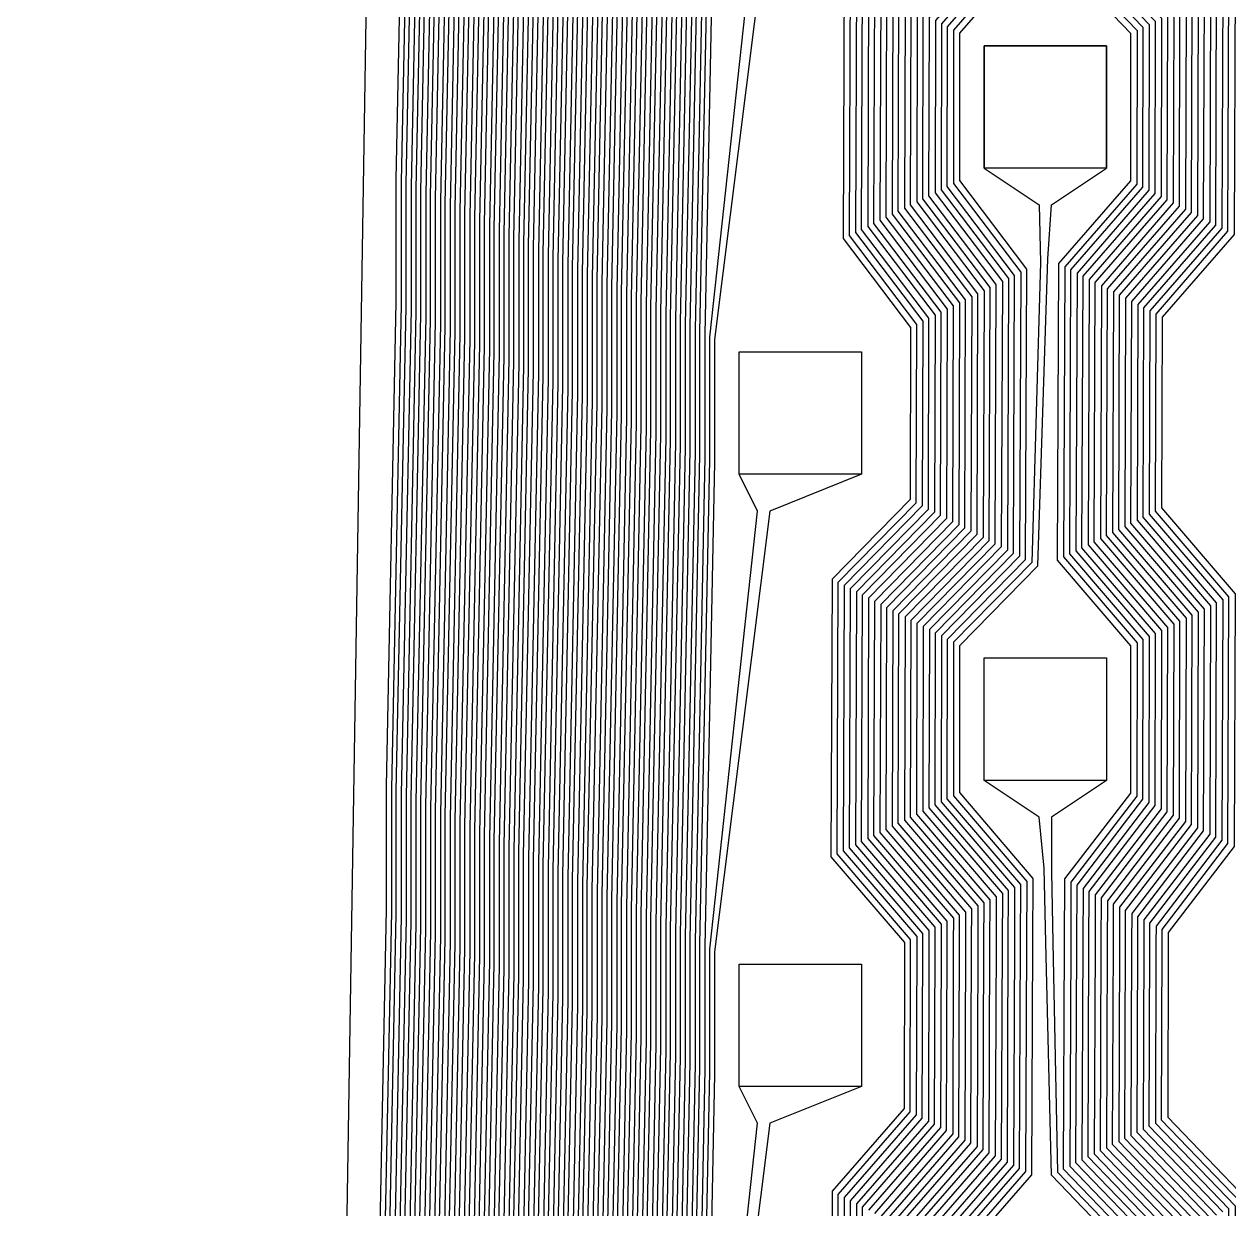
# Model space of a CAD drawing. Header units: inches. Extents: x 106592 to 209533, y 57057 to 74911.
# Drawn here: x 199059.2 to 199157.6, y 73308.8 to 73405.6 of the extents above; entities that cross this region are included whole.
import ezdxf

# ---------------------------------------------------------------- set-up
doc = ezdxf.new("R2010")
doc.units = ezdxf.units.IN
doc.header["$MEASUREMENT"] = 0
for name, color, linetype in [('metal', 221, 'Continuous'), ('nitride window', 40, 'Continuous'), ('profile', 140, 'Continuous')]:
    doc.layers.add(name, color=color, linetype=linetype)

msp = doc.modelspace()

# ---------------------------------------------------------------- linework, layer by layer
at = {"layer": 'metal'}
for points in [[(199103.561, 73525.832), (199102.761, 73486.234), (199102.761, 73476.234), (199101.961, 73436.637), (199101.961, 73426.637), (199101.161, 73387.039), (199101.161, 73377.039), (199100.361, 73337.442), (199100.361, 73327.442), (199099.561, 73287.845), (199099.561, 73277.845), (199098.761, 73238.247), (199098.761, 73228.247), (199097.961, 73188.65), (199097.961, 73178.65), (199097.161, 73139.052), (199097.161, 73129.052), (199096.361, 73089.455), (199096.361, 73079.455), (199095.561, 73039.857), (199095.561, 73029.857), (199094.761, 72990.26), (199094.761, 72980.26)], [(199095.161, 72980.059), (199095.161, 72990.059), (199095.961, 73029.656), (199095.961, 73039.656), (199096.761, 73079.253), (199096.761, 73089.253), (199097.561, 73128.851), (199097.561, 73138.851), (199098.361, 73178.448), (199098.361, 73188.448), (199099.161, 73228.046), (199099.161, 73238.046), (199099.961, 73277.643), (199099.961, 73287.643), (199100.761, 73327.241), (199100.761, 73337.241), (199101.561, 73376.838), (199101.561, 73386.838), (199102.361, 73426.436), (199102.361, 73436.436), (199103.161, 73476.033), (199103.161, 73486.033), (199103.961, 73525.63)], [(199104.361, 73525.429), (199103.561, 73485.832), (199103.561, 73475.832), (199102.761, 73436.234), (199102.761, 73426.234), (199101.961, 73386.637), (199101.961, 73376.637), (199101.161, 73337.039), (199101.161, 73327.039), (199100.361, 73287.442), (199100.361, 73277.442), (199099.561, 73237.845), (199099.561, 73227.845), (199098.761, 73188.247), (199098.761, 73178.247), (199097.961, 73138.65), (199097.961, 73128.65), (199097.161, 73089.052), (199097.161, 73079.052), (199096.361, 73039.455), (199096.361, 73029.455), (199095.561, 72989.857), (199095.561, 72979.857)], [(199095.961, 72979.656), (199095.961, 72989.656), (199096.761, 73029.253), (199096.761, 73039.253), (199097.561, 73078.851), (199097.561, 73088.851), (199098.361, 73128.448), (199098.361, 73138.448), (199099.161, 73178.046), (199099.161, 73188.046), (199099.961, 73227.643), (199099.961, 73237.643), (199100.761, 73277.241), (199100.761, 73287.241), (199101.561, 73326.838), (199101.561, 73336.838), (199102.361, 73376.436), (199102.361, 73386.436), (199103.161, 73426.033), (199103.161, 73436.033), (199103.961, 73475.63), (199103.961, 73485.63), (199104.761, 73525.228)], [(199105.161, 73525.027), (199104.361, 73485.429), (199104.361, 73475.429), (199103.561, 73435.832), (199103.561, 73425.832), (199102.761, 73386.234), (199102.761, 73376.234), (199101.961, 73336.637), (199101.961, 73326.637), (199101.161, 73287.039), (199101.161, 73277.039), (199100.361, 73237.442), (199100.361, 73227.442), (199099.561, 73187.845), (199099.561, 73177.845), (199098.761, 73138.247), (199098.761, 73128.247), (199097.961, 73088.65), (199097.961, 73078.65), (199097.161, 73039.052), (199097.161, 73029.052), (199096.361, 72989.455), (199096.361, 72979.455)], [(199096.761, 72979.253), (199096.761, 72989.253), (199097.561, 73028.851), (199097.561, 73038.851), (199098.361, 73078.448), (199098.361, 73088.448), (199099.161, 73128.046), (199099.161, 73138.046), (199099.961, 73177.643), (199099.961, 73187.643), (199100.761, 73227.241), (199100.761, 73237.241), (199101.561, 73276.838), (199101.561, 73286.838), (199102.361, 73326.436), (199102.361, 73336.436), (199103.161, 73376.033), (199103.161, 73386.033), (199103.961, 73425.63), (199103.961, 73435.63), (199104.761, 73475.228), (199104.761, 73485.228), (199105.561, 73524.825)], [(199105.961, 73524.624), (199105.161, 73485.027), (199105.161, 73475.027), (199104.361, 73435.429), (199104.361, 73425.429), (199103.561, 73385.832), (199103.561, 73375.832), (199102.761, 73336.234), (199102.761, 73326.234), (199101.961, 73286.637), (199101.961, 73276.637), (199101.161, 73237.039), (199101.161, 73227.039), (199100.361, 73187.442), (199100.361, 73177.442), (199099.561, 73137.845), (199099.561, 73127.845), (199098.761, 73088.247), (199098.761, 73078.247), (199097.961, 73038.65), (199097.961, 73028.65), (199097.161, 72989.052), (199097.161, 72979.052)], [(199097.561, 72978.851), (199097.561, 72988.851), (199098.361, 73028.448), (199098.361, 73038.448), (199099.161, 73078.046), (199099.161, 73088.046), (199099.961, 73127.643), (199099.961, 73137.643), (199100.761, 73177.241), (199100.761, 73187.241), (199101.561, 73226.838), (199101.561, 73236.838), (199102.361, 73276.436), (199102.361, 73286.436), (199103.161, 73326.033), (199103.161, 73336.033), (199103.961, 73375.63), (199103.961, 73385.63), (199104.761, 73425.228), (199104.761, 73435.228), (199105.561, 73474.825), (199105.561, 73484.825), (199106.361, 73524.423)], [(199106.761, 73524.222), (199105.961, 73484.624), (199105.961, 73474.624), (199105.161, 73435.027), (199105.161, 73425.027), (199104.361, 73385.429), (199104.361, 73375.429), (199103.561, 73335.832), (199103.561, 73325.832), (199102.761, 73286.234), (199102.761, 73276.234), (199101.961, 73236.637), (199101.961, 73226.637), (199101.161, 73187.039), (199101.161, 73177.039), (199100.361, 73137.442), (199100.361, 73127.442), (199099.561, 73087.845), (199099.561, 73077.845), (199098.761, 73038.247), (199098.761, 73028.247), (199097.961, 72988.65), (199097.961, 72978.65)], [(199098.361, 72978.448), (199098.361, 72988.448), (199099.161, 73028.046), (199099.161, 73038.046), (199099.961, 73077.643), (199099.961, 73087.643), (199100.761, 73127.241), (199100.761, 73137.241), (199101.561, 73176.838), (199101.561, 73186.838), (199102.361, 73226.436), (199102.361, 73236.436), (199103.161, 73276.033), (199103.161, 73286.033), (199103.961, 73325.63), (199103.961, 73335.63), (199104.761, 73375.228), (199104.761, 73385.228), (199105.561, 73424.825), (199105.561, 73434.825), (199106.361, 73474.423), (199106.361, 73484.423), (199107.161, 73524.02)], [(199107.561, 73523.819), (199106.761, 73484.222), (199106.761, 73474.222), (199105.961, 73434.624), (199105.961, 73424.624), (199105.161, 73385.027), (199105.161, 73375.027), (199104.361, 73335.429), (199104.361, 73325.429), (199103.561, 73285.832), (199103.561, 73275.832), (199102.761, 73236.234), (199102.761, 73226.234), (199101.961, 73186.637), (199101.961, 73176.637), (199101.161, 73137.039), (199101.161, 73127.039), (199100.361, 73087.442), (199100.361, 73077.442), (199099.561, 73037.845), (199099.561, 73027.845), (199098.761, 72988.247), (199098.761, 72978.247)], [(199107.961, 73523.618), (199107.161, 73484.02), (199107.161, 73474.02), (199106.361, 73434.423), (199106.361, 73424.423), (199105.561, 73384.825), (199105.561, 73374.825), (199104.761, 73335.228), (199104.761, 73325.228), (199103.961, 73285.63), (199103.961, 73275.63), (199103.161, 73236.033), (199103.161, 73226.033), (199102.361, 73186.436), (199102.361, 73176.436), (199101.561, 73136.838), (199101.561, 73126.838), (199100.761, 73087.241), (199100.761, 73077.241), (199099.961, 73037.643), (199099.961, 73027.643), (199099.161, 72988.046), (199099.161, 72978.046)], [(199099.561, 72977.845), (199099.561, 72987.845), (199100.361, 73027.442), (199100.361, 73037.442), (199101.161, 73077.039), (199101.161, 73087.039), (199101.961, 73126.637), (199101.961, 73136.637), (199102.761, 73176.234), (199102.761, 73186.234), (199103.561, 73225.832), (199103.561, 73235.832), (199104.361, 73275.429), (199104.361, 73285.429), (199105.161, 73325.027), (199105.161, 73335.027), (199105.961, 73374.624), (199105.961, 73384.624), (199106.761, 73424.222), (199106.761, 73434.222), (199107.561, 73473.819), (199107.561, 73483.819), (199108.361, 73523.416)], [(199099.961, 72977.643), (199099.961, 72987.643), (199100.761, 73027.241), (199100.761, 73037.241), (199101.561, 73076.838), (199101.561, 73086.838), (199102.361, 73126.436), (199102.361, 73136.436), (199103.161, 73176.033), (199103.161, 73186.033), (199103.961, 73225.63), (199103.961, 73235.63), (199104.761, 73275.228), (199104.761, 73285.228), (199105.561, 73324.825), (199105.561, 73334.825), (199106.361, 73374.423), (199106.361, 73384.423), (199107.161, 73424.02), (199107.161, 73434.02), (199107.961, 73473.618), (199107.961, 73483.618), (199108.761, 73523.215)], [(199109.161, 73523.014), (199108.361, 73483.416), (199108.361, 73473.416), (199107.561, 73433.819), (199107.561, 73423.819), (199106.761, 73384.222), (199106.761, 73374.222), (199105.961, 73334.624), (199105.961, 73324.624), (199105.161, 73285.027), (199105.161, 73275.027), (199104.361, 73235.429), (199104.361, 73225.429), (199103.561, 73185.832), (199103.561, 73175.832), (199102.761, 73136.234), (199102.761, 73126.234), (199101.961, 73086.637), (199101.961, 73076.637), (199101.161, 73037.039), (199101.161, 73027.039), (199100.361, 72987.442), (199100.361, 72977.442)], [(199100.761, 72977.241), (199100.761, 72987.241), (199101.561, 73026.838), (199101.561, 73036.838), (199102.361, 73076.436), (199102.361, 73086.436), (199103.161, 73126.033), (199103.161, 73136.033), (199103.961, 73175.63), (199103.961, 73185.63), (199104.761, 73225.228), (199104.761, 73235.228), (199105.561, 73274.825), (199105.561, 73284.825), (199106.361, 73324.423), (199106.361, 73334.423), (199107.161, 73374.02), (199107.161, 73384.02), (199107.961, 73423.618), (199107.961, 73433.618), (199108.761, 73473.215), (199108.761, 73483.215), (199109.561, 73522.813)], [(199109.961, 73522.611), (199109.161, 73483.014), (199109.161, 73473.014), (199108.361, 73433.416), (199108.361, 73423.416), (199107.561, 73383.819), (199107.561, 73373.819), (199106.761, 73334.222), (199106.761, 73324.222), (199105.961, 73284.624), (199105.961, 73274.624), (199105.161, 73235.027), (199105.161, 73225.027), (199104.361, 73185.429), (199104.361, 73175.429), (199103.561, 73135.832), (199103.561, 73125.832), (199102.761, 73086.234), (199102.761, 73076.234), (199101.961, 73036.637), (199101.961, 73026.637), (199101.161, 72987.039), (199101.161, 72977.039)], [(199101.561, 72976.838), (199101.561, 72986.838), (199102.361, 73026.436), (199102.361, 73036.436), (199103.161, 73076.033), (199103.161, 73086.033), (199103.961, 73125.63), (199103.961, 73135.63), (199104.761, 73175.228), (199104.761, 73185.228), (199105.561, 73224.825), (199105.561, 73234.825), (199106.361, 73274.423), (199106.361, 73284.423), (199107.161, 73324.02), (199107.161, 73334.02), (199107.961, 73373.618), (199107.961, 73383.618), (199108.761, 73423.215), (199108.761, 73433.215), (199109.561, 73472.813), (199109.561, 73482.813), (199110.361, 73522.41)], [(199110.761, 73522.209), (199109.961, 73482.611), (199109.961, 73472.611), (199109.161, 73433.014), (199109.161, 73423.014), (199108.361, 73383.416), (199108.361, 73373.416), (199107.561, 73333.819), (199107.561, 73323.819), (199106.761, 73284.222), (199106.761, 73274.222), (199105.961, 73234.624), (199105.961, 73224.624), (199105.161, 73185.027), (199105.161, 73175.027), (199104.361, 73135.429), (199104.361, 73125.429), (199103.561, 73085.832), (199103.561, 73075.832), (199102.761, 73036.234), (199102.761, 73026.234), (199101.961, 72986.637), (199101.961, 72976.637)], [(199102.361, 72976.436), (199102.361, 72986.436), (199103.161, 73026.033), (199103.161, 73036.033), (199103.961, 73075.63), (199103.961, 73085.63), (199104.761, 73125.228), (199104.761, 73135.228), (199105.561, 73174.825), (199105.561, 73184.825), (199106.361, 73224.423), (199106.361, 73234.423), (199107.161, 73274.02), (199107.161, 73284.02), (199107.961, 73323.618), (199107.961, 73333.618), (199108.761, 73373.215), (199108.761, 73383.215), (199109.561, 73422.813), (199109.561, 73432.813), (199110.361, 73472.41), (199110.361, 73482.41), (199111.161, 73522.008)], [(199111.561, 73521.806), (199110.761, 73482.209), (199110.761, 73472.209), (199109.961, 73432.611), (199109.961, 73422.611), (199109.161, 73383.014), (199109.161, 73373.014), (199108.361, 73333.416), (199108.361, 73323.416), (199107.561, 73283.819), (199107.561, 73273.819), (199106.761, 73234.222), (199106.761, 73224.222), (199105.961, 73184.624), (199105.961, 73174.624), (199105.161, 73135.027), (199105.161, 73125.027), (199104.361, 73085.429), (199104.361, 73075.429), (199103.561, 73035.832), (199103.561, 73025.832), (199102.761, 72986.234)], [(199103.161, 72986.033), (199103.961, 73025.63), (199103.961, 73035.63), (199104.761, 73075.228), (199104.761, 73085.228), (199105.561, 73124.825), (199105.561, 73134.825), (199106.361, 73174.423), (199106.361, 73184.423), (199107.161, 73224.02), (199107.161, 73234.02), (199107.961, 73273.618), (199107.961, 73283.618), (199108.761, 73323.215), (199108.761, 73333.215), (199109.561, 73372.813), (199109.561, 73382.813), (199110.361, 73422.41), (199110.361, 73432.41), (199111.161, 73472.008), (199111.161, 73482.008), (199111.961, 73521.605)], [(199112.361, 73521.404), (199111.561, 73481.806), (199111.561, 73471.806), (199110.761, 73432.209), (199110.761, 73422.209), (199109.961, 73382.611), (199109.961, 73372.611), (199109.161, 73333.014), (199109.161, 73323.014), (199108.361, 73283.416), (199108.361, 73273.416), (199107.561, 73233.819), (199107.561, 73223.819), (199106.761, 73184.222), (199106.761, 73174.222), (199105.961, 73134.624), (199105.961, 73124.624), (199105.161, 73085.027), (199105.161, 73075.027), (199104.361, 73035.429), (199104.361, 73025.429), (199103.561, 72985.832)], [(199103.961, 72985.63), (199104.761, 73025.228), (199104.761, 73035.228), (199105.561, 73074.825), (199105.561, 73084.825), (199106.361, 73124.423), (199106.361, 73134.423), (199107.161, 73174.02), (199107.161, 73184.02), (199107.961, 73223.618), (199107.961, 73233.618), (199108.761, 73273.215), (199108.761, 73283.215), (199109.561, 73322.813), (199109.561, 73332.813), (199110.361, 73372.41), (199110.361, 73382.41), (199111.161, 73422.008), (199111.161, 73432.008), (199111.961, 73471.605), (199111.961, 73481.605), (199112.761, 73521.202)], [(199113.161, 73521.001), (199112.361, 73481.404), (199112.361, 73471.404), (199111.561, 73431.806), (199111.561, 73421.806), (199110.761, 73382.209), (199110.761, 73372.209), (199109.961, 73332.611), (199109.961, 73322.611), (199109.161, 73283.014), (199109.161, 73273.014), (199108.361, 73233.416), (199108.361, 73223.416), (199107.561, 73183.819), (199107.561, 73173.819), (199106.761, 73134.222), (199106.761, 73124.222), (199105.961, 73084.624), (199105.961, 73074.624), (199105.161, 73035.027), (199105.161, 73025.027), (199104.361, 72985.429)], [(199104.761, 72985.228), (199105.561, 73024.825), (199105.561, 73034.825), (199106.361, 73074.423), (199106.361, 73084.423), (199107.161, 73124.02), (199107.161, 73134.02), (199107.961, 73173.618), (199107.961, 73183.618), (199108.761, 73223.215), (199108.761, 73233.215), (199109.561, 73272.813), (199109.561, 73282.813), (199110.361, 73322.41), (199110.361, 73332.41), (199111.161, 73372.008), (199111.161, 73382.008), (199111.961, 73421.605), (199111.961, 73431.605), (199112.761, 73471.202), (199112.761, 73481.202), (199113.561, 73520.8)], [(199113.961, 73520.599), (199113.161, 73481.001), (199113.161, 73471.001), (199112.361, 73431.404), (199112.361, 73421.404), (199111.561, 73381.806), (199111.561, 73371.806), (199110.761, 73332.209), (199110.761, 73322.209), (199109.961, 73282.611), (199109.961, 73272.611), (199109.161, 73233.014), (199109.161, 73223.014), (199108.361, 73183.416), (199108.361, 73173.416), (199107.561, 73133.819), (199107.561, 73123.819), (199106.761, 73084.222), (199106.761, 73074.222), (199105.961, 73034.624), (199105.961, 73024.624), (199105.161, 72985.027)], [(199105.561, 72984.825), (199106.361, 73024.423), (199106.361, 73034.423), (199107.161, 73074.02), (199107.161, 73084.02), (199107.961, 73123.618), (199107.961, 73133.618), (199108.761, 73173.215), (199108.761, 73183.215), (199109.561, 73222.813), (199109.561, 73232.813), (199110.361, 73272.41), (199110.361, 73282.41), (199111.161, 73322.008), (199111.161, 73332.008), (199111.961, 73371.605), (199111.961, 73381.605), (199112.761, 73421.202), (199112.761, 73431.202), (199113.561, 73470.8), (199113.561, 73480.8), (199114.361, 73520.397)], [(199114.761, 73520.196), (199113.961, 73480.599), (199113.961, 73470.599), (199113.161, 73431.001), (199113.161, 73421.001), (199112.361, 73381.404), (199112.361, 73371.404), (199111.561, 73331.806), (199111.561, 73321.806), (199110.761, 73282.209), (199110.761, 73272.209), (199109.961, 73232.611), (199109.961, 73222.611), (199109.161, 73183.014), (199109.161, 73173.014), (199108.361, 73133.416), (199108.361, 73123.416), (199107.561, 73083.819), (199107.561, 73073.819), (199106.761, 73034.222), (199106.761, 73024.222), (199105.961, 72984.624)], [(199106.361, 72984.423), (199107.161, 73024.02), (199107.161, 73034.02), (199107.961, 73073.618), (199107.961, 73083.618), (199108.761, 73123.215), (199108.761, 73133.215), (199109.561, 73172.813), (199109.561, 73182.813), (199110.361, 73222.41), (199110.361, 73232.41), (199111.161, 73272.008), (199111.161, 73282.008), (199111.961, 73321.605), (199111.961, 73331.605), (199112.761, 73371.202), (199112.761, 73381.202), (199113.561, 73420.8), (199113.561, 73430.8), (199114.361, 73470.397), (199114.361, 73480.397), (199115.161, 73519.995)], [(199115.561, 73519.794), (199114.761, 73480.196), (199114.761, 73470.196), (199113.961, 73430.599), (199113.961, 73420.599), (199113.161, 73381.001), (199113.161, 73371.001), (199112.361, 73331.404), (199112.361, 73321.404), (199111.561, 73281.806), (199111.561, 73271.806), (199110.761, 73232.209), (199110.761, 73222.209), (199109.961, 73182.611), (199109.961, 73172.611), (199109.161, 73133.014), (199109.161, 73123.014), (199108.361, 73083.416), (199108.361, 73073.416), (199107.561, 73033.819), (199107.561, 73023.819), (199106.761, 72984.222)], [(199107.161, 72984.02), (199107.961, 73023.618), (199107.961, 73033.618), (199108.761, 73073.215), (199108.761, 73083.215), (199109.561, 73122.813), (199109.561, 73132.813), (199110.361, 73172.41), (199110.361, 73182.41), (199111.161, 73222.008), (199111.161, 73232.008), (199111.961, 73271.605), (199111.961, 73281.605), (199112.761, 73321.202), (199112.761, 73331.202), (199113.561, 73370.8), (199113.561, 73380.8), (199114.361, 73420.397), (199114.361, 73430.397), (199115.161, 73469.995), (199115.161, 73479.995), (199119.061, 73515.787)], [(199120.061, 73515.787), (199115.561, 73479.794), (199115.561, 73469.794), (199114.761, 73430.196), (199114.761, 73420.196), (199113.961, 73380.599), (199113.961, 73370.599), (199113.161, 73331.001), (199113.161, 73321.001), (199112.361, 73281.404), (199112.361, 73271.404), (199111.561, 73231.806), (199111.561, 73221.806), (199110.761, 73182.209), (199110.761, 73172.209), (199109.961, 73132.611), (199109.961, 73122.611), (199109.161, 73083.014), (199109.161, 73073.014), (199108.361, 73033.416), (199108.361, 73023.416), (199107.561, 72983.819)], [(199083.161, 72986.097), (199083.161, 72996.097), (199083.961, 73035.694), (199083.961, 73045.694), (199084.761, 73085.292), (199084.761, 73095.292), (199085.561, 73134.889), (199085.561, 73144.889), (199086.361, 73184.487), (199086.361, 73194.487), (199087.161, 73234.084), (199087.161, 73244.084), (199087.961, 73283.681), (199087.961, 73293.681), (199088.761, 73333.279), (199088.761, 73343.279), (199089.561, 73382.876), (199089.561, 73392.876), (199090.361, 73432.474), (199090.361, 73442.474), (199091.161, 73482.071), (199091.161, 73492.071)], [(199132.103, 73306.62), (199137.98, 73313.378), (199138.047, 73330.537), (199138.061, 73334.037), (199132.061, 73341.037), (199132.103, 73356.62), (199138.476, 73363.121), (199138.561, 73384.287), (199133.061, 73391.537), (199133.096, 73406.105), (199138.972, 73412.863), (199139.045, 73430.537), (199139.061, 73434.537), (199133.061, 73441.537), (199133.096, 73456.105), (199139.468, 73462.606), (199139.561, 73484.787), (199134.061, 73492.037)], [(199134.561, 73492.287), (199140.061, 73485.037), (199139.965, 73462.348), (199133.592, 73455.848), (199133.561, 73441.787), (199139.561, 73434.787), (199139.543, 73430.537), (199139.468, 73412.606), (199133.592, 73405.848), (199133.561, 73391.787), (199139.061, 73384.537), (199138.972, 73362.863), (199132.599, 73356.363), (199132.561, 73341.287), (199138.561, 73334.287), (199138.546, 73330.537), (199138.476, 73313.121), (199132.599, 73306.363)], [(199135.061, 73492.537), (199140.561, 73485.287), (199140.461, 73462.091), (199134.088, 73455.59), (199134.061, 73442.037), (199140.061, 73435.037), (199140.042, 73430.537), (199139.965, 73412.348), (199134.088, 73405.59), (199134.061, 73392.037), (199139.561, 73384.787), (199139.468, 73362.606), (199133.096, 73356.105), (199133.061, 73341.537), (199139.061, 73334.537), (199139.045, 73330.537), (199138.972, 73312.863), (199133.096, 73306.105)], [(199133.592, 73305.848), (199139.468, 73312.606), (199139.543, 73330.537), (199139.561, 73334.787), (199133.561, 73341.787), (199133.592, 73355.848), (199139.965, 73362.348), (199140.061, 73385.037), (199134.561, 73392.287), (199134.584, 73405.333), (199140.461, 73412.091), (199140.54, 73430.537), (199140.561, 73435.287), (199134.561, 73442.287), (199134.584, 73455.333), (199140.957, 73461.833), (199141.061, 73485.537), (199135.576, 73492.795)], [(199151.561, 73305.787), (199145.061, 73312.537), (199145.137, 73330.537), (199145.157, 73335.226), (199150.538, 73342.242), (199150.561, 73355.287), (199144.561, 73362.287), (199144.661, 73385.484), (199150.538, 73392.242), (199150.561, 73405.287), (199144.061, 73412.037), (199144.142, 73430.537), (199144.165, 73435.741), (199149.546, 73442.757), (199149.561, 73454.787), (199143.561, 73461.787), (199143.669, 73485.999), (199149.546, 73492.757)], [(199150.042, 73492.499), (199144.165, 73485.741), (199144.061, 73462.037), (199150.061, 73455.037), (199150.042, 73442.499), (199144.661, 73435.484), (199144.64, 73430.537), (199144.561, 73412.287), (199151.061, 73405.537), (199151.034, 73391.984), (199145.157, 73385.226), (199145.061, 73362.537), (199151.061, 73355.537), (199151.034, 73341.984), (199145.653, 73334.969), (199145.635, 73330.537), (199145.561, 73312.787), (199152.061, 73306.037)], [(199152.561, 73306.287), (199146.061, 73313.037), (199146.132, 73330.537), (199146.15, 73334.711), (199151.53, 73341.727), (199151.561, 73355.787), (199145.561, 73362.787), (199145.653, 73384.969), (199151.53, 73391.727), (199151.561, 73405.787), (199145.061, 73412.537), (199145.137, 73430.537), (199145.157, 73435.226), (199150.538, 73442.242), (199150.561, 73455.287), (199144.561, 73462.287), (199144.661, 73485.484), (199150.538, 73492.242)], [(199091.561, 73491.87), (199091.561, 73481.87), (199090.761, 73442.273), (199090.761, 73432.273), (199089.961, 73392.675), (199089.961, 73382.675), (199089.161, 73343.078), (199089.161, 73333.078), (199088.361, 73293.48), (199088.361, 73283.48), (199087.561, 73243.883), (199087.561, 73233.883), (199086.761, 73194.285), (199086.761, 73184.285), (199085.961, 73144.688), (199085.961, 73134.688), (199085.161, 73095.09), (199085.161, 73085.09), (199084.361, 73045.493), (199084.361, 73035.493), (199083.561, 72995.895), (199083.561, 72985.895)], [(199083.961, 72985.694), (199083.961, 72995.694), (199084.761, 73035.292), (199084.761, 73045.292), (199085.561, 73084.889), (199085.561, 73094.889), (199086.361, 73134.487), (199086.361, 73144.487), (199087.161, 73184.084), (199087.161, 73194.084), (199087.961, 73233.681), (199087.961, 73243.681), (199088.761, 73283.279), (199088.761, 73293.279), (199089.561, 73332.876), (199089.561, 73342.876), (199090.361, 73382.474), (199090.361, 73392.474), (199091.161, 73432.071), (199091.161, 73442.071), (199091.961, 73481.669), (199091.961, 73491.669)], [(199092.361, 73491.467), (199092.361, 73481.467), (199091.561, 73441.87), (199091.561, 73431.87), (199090.761, 73392.273), (199090.761, 73382.273), (199089.961, 73342.675), (199089.961, 73332.675), (199089.161, 73293.078), (199089.161, 73283.078), (199088.361, 73243.48), (199088.361, 73233.48), (199087.561, 73193.883), (199087.561, 73183.883), (199086.761, 73144.285), (199086.761, 73134.285), (199085.961, 73094.688), (199085.961, 73084.688), (199085.161, 73045.09), (199085.161, 73035.09), (199084.361, 72995.493), (199084.361, 72985.493)], [(199092.761, 73491.266), (199092.761, 73481.266), (199091.961, 73441.669), (199091.961, 73431.669), (199091.161, 73392.071), (199091.161, 73382.071), (199090.361, 73342.474), (199090.361, 73332.474), (199089.561, 73292.876), (199089.561, 73282.876), (199088.761, 73243.279), (199088.761, 73233.279), (199087.961, 73193.681), (199087.961, 73183.681), (199087.161, 73144.084), (199087.161, 73134.084), (199086.361, 73094.487), (199086.361, 73084.487), (199085.561, 73044.889), (199085.561, 73034.889), (199084.761, 72995.292), (199084.761, 72985.292)], [(199085.161, 72985.09), (199085.161, 72995.09), (199085.961, 73034.688), (199085.961, 73044.688), (199086.761, 73084.285), (199086.761, 73094.285), (199087.561, 73133.883), (199087.561, 73143.883), (199088.361, 73183.48), (199088.361, 73193.48), (199089.161, 73233.078), (199089.161, 73243.078), (199089.961, 73282.675), (199089.961, 73292.675), (199090.761, 73332.273), (199090.761, 73342.273), (199091.561, 73381.87), (199091.561, 73391.87), (199092.361, 73431.467), (199092.361, 73441.467), (199093.161, 73481.065), (199093.161, 73491.065)], [(199132.061, 73491.037), (199137.561, 73483.787), (199137.484, 73463.636), (199131.111, 73457.135), (199131.061, 73440.537), (199137.061, 73433.537), (199137.05, 73430.537), (199136.988, 73413.893), (199131.111, 73407.135), (199131.061, 73390.537), (199136.561, 73383.287), (199136.492, 73364.151), (199130.119, 73357.651), (199130.061, 73340.037), (199136.061, 73333.037), (199136.052, 73330.537), (199135.995, 73314.409), (199130.119, 73307.651)], [(199130.615, 73307.393), (199136.492, 73314.151), (199136.551, 73330.537), (199136.561, 73333.287), (199130.561, 73340.287), (199130.615, 73357.393), (199136.988, 73363.893), (199137.061, 73383.537), (199131.561, 73390.787), (199131.607, 73406.878), (199137.484, 73413.636), (199137.548, 73430.537), (199137.561, 73433.787), (199131.561, 73440.787), (199131.607, 73456.878), (199137.98, 73463.378), (199138.061, 73484.037), (199132.561, 73491.287)], [(199133.061, 73491.537), (199138.561, 73484.287), (199138.476, 73463.121), (199132.103, 73456.62), (199132.061, 73441.037), (199138.061, 73434.037), (199138.047, 73430.537), (199137.98, 73413.378), (199132.103, 73406.62), (199132.061, 73391.037), (199137.561, 73383.787), (199137.484, 73363.636), (199131.111, 73357.135), (199131.061, 73340.537), (199137.061, 73333.537), (199137.05, 73330.537), (199136.988, 73313.893), (199131.111, 73307.135)], [(199131.607, 73306.878), (199137.484, 73313.636), (199137.548, 73330.537), (199137.561, 73333.787), (199131.561, 73340.787), (199131.607, 73356.878), (199137.98, 73363.378), (199138.061, 73384.037), (199132.561, 73391.287), (199132.599, 73406.363), (199138.476, 73413.121), (199138.546, 73430.537), (199138.561, 73434.287), (199132.561, 73441.287), (199132.599, 73456.363), (199138.972, 73462.863), (199139.061, 73484.537), (199133.561, 73491.787)], [(199151.034, 73491.984), (199145.157, 73485.226), (199145.061, 73462.537), (199151.061, 73455.537), (199151.034, 73441.984), (199145.653, 73434.969), (199145.635, 73430.537), (199145.561, 73412.787), (199152.061, 73406.037), (199152.026, 73391.469), (199146.15, 73384.711), (199146.061, 73363.037), (199152.061, 73356.037), (199152.026, 73341.469), (199146.646, 73334.454), (199146.63, 73330.537), (199146.561, 73313.287), (199153.061, 73306.537)], [(199153.561, 73306.787), (199147.061, 73313.537), (199147.128, 73330.537), (199147.142, 73334.196), (199152.522, 73341.212), (199152.561, 73356.287), (199146.561, 73363.287), (199146.646, 73384.454), (199152.522, 73391.212), (199152.561, 73406.287), (199146.061, 73413.037), (199146.132, 73430.537), (199146.15, 73434.711), (199151.53, 73441.727), (199151.561, 73455.787), (199145.561, 73462.787), (199145.653, 73484.969), (199151.53, 73491.727)], [(199152.026, 73491.469), (199146.15, 73484.711), (199146.061, 73463.037), (199152.061, 73456.037), (199152.026, 73441.469), (199146.646, 73434.454), (199146.63, 73430.537), (199146.561, 73413.287), (199153.061, 73406.537), (199153.019, 73390.954), (199147.142, 73384.196), (199147.061, 73363.537), (199153.061, 73356.537), (199153.019, 73340.954), (199147.638, 73333.938), (199147.625, 73330.537), (199147.561, 73313.787), (199154.061, 73307.037)], [(199154.561, 73307.287), (199148.061, 73314.037), (199148.122, 73330.537), (199148.134, 73333.681), (199153.515, 73340.696), (199153.561, 73356.787), (199147.561, 73363.787), (199147.638, 73383.938), (199153.515, 73390.696), (199153.561, 73406.787), (199147.061, 73413.537), (199147.128, 73430.537), (199147.142, 73434.196), (199152.522, 73441.212), (199152.561, 73456.287), (199146.561, 73463.287), (199146.646, 73484.454), (199152.522, 73491.212)], [(199093.561, 73490.864), (199093.561, 73480.864), (199092.761, 73441.266), (199092.761, 73431.266), (199091.961, 73391.669), (199091.961, 73381.669), (199091.161, 73342.071), (199091.161, 73332.071), (199090.361, 73292.474), (199090.361, 73282.474), (199089.561, 73242.876), (199089.561, 73232.876), (199088.761, 73193.279), (199088.761, 73183.279), (199087.961, 73143.681), (199087.961, 73133.681), (199087.161, 73094.084), (199087.161, 73084.084), (199086.361, 73044.487), (199086.361, 73034.487), (199085.561, 72994.889), (199085.561, 72984.889)], [(199085.961, 72984.688), (199085.961, 72994.688), (199086.761, 73034.285), (199086.761, 73044.285), (199087.561, 73083.883), (199087.561, 73093.883), (199088.361, 73133.48), (199088.361, 73143.48), (199089.161, 73183.078), (199089.161, 73193.078), (199089.961, 73232.675), (199089.961, 73242.675), (199090.761, 73282.273), (199090.761, 73292.273), (199091.561, 73331.87), (199091.561, 73341.87), (199092.361, 73381.467), (199092.361, 73391.467), (199093.161, 73431.065), (199093.161, 73441.065), (199093.961, 73480.662), (199093.961, 73490.662)], [(199086.361, 72984.487), (199086.361, 72994.487), (199087.161, 73034.084), (199087.161, 73044.084), (199087.961, 73083.681), (199087.961, 73093.681), (199088.761, 73133.279), (199088.761, 73143.279), (199089.561, 73182.876), (199089.561, 73192.876), (199090.361, 73232.474), (199090.361, 73242.474), (199091.161, 73282.071), (199091.161, 73292.071), (199091.961, 73331.669), (199091.961, 73341.669), (199092.761, 73381.266), (199092.761, 73391.266), (199093.561, 73430.864), (199093.561, 73440.864), (199094.361, 73480.461), (199094.361, 73490.461)], [(199094.761, 73490.26), (199094.761, 73480.26), (199093.961, 73440.662), (199093.961, 73430.662), (199093.161, 73391.065), (199093.161, 73381.065), (199092.361, 73341.467), (199092.361, 73331.467), (199091.561, 73291.87), (199091.561, 73281.87), (199090.761, 73242.273), (199090.761, 73232.273), (199089.961, 73192.675), (199089.961, 73182.675), (199089.161, 73143.078), (199089.161, 73133.078), (199088.361, 73093.48), (199088.361, 73083.48), (199087.561, 73043.883), (199087.561, 73033.883), (199086.761, 72994.285), (199086.761, 72984.285)], [(199087.161, 72984.084), (199087.161, 72994.084), (199087.961, 73033.681), (199087.961, 73043.681), (199088.761, 73083.279), (199088.761, 73093.279), (199089.561, 73132.876), (199089.561, 73142.876), (199090.361, 73182.474), (199090.361, 73192.474), (199091.161, 73232.071), (199091.161, 73242.071), (199091.961, 73281.669), (199091.961, 73291.669), (199092.761, 73331.266), (199092.761, 73341.266), (199093.561, 73380.864), (199093.561, 73390.864), (199094.361, 73430.461), (199094.361, 73440.461), (199095.161, 73480.059), (199095.161, 73490.059)], [(199128.63, 73308.423), (199134.507, 73315.181), (199134.555, 73330.537), (199134.561, 73332.287), (199128.561, 73339.287), (199128.63, 73358.423), (199135.003, 73364.924), (199135.061, 73382.537), (199129.561, 73389.787), (199129.623, 73407.908), (199135.499, 73414.666), (199135.553, 73430.537), (199135.561, 73432.787), (199129.561, 73439.787), (199129.623, 73457.908), (199135.995, 73464.409), (199136.061, 73483.037), (199130.561, 73490.287)], [(199131.061, 73490.537), (199136.561, 73483.287), (199136.492, 73464.151), (199130.119, 73457.651), (199130.061, 73440.037), (199136.061, 73433.037), (199136.052, 73430.537), (199135.995, 73414.409), (199130.119, 73407.651), (199130.061, 73390.037), (199135.561, 73382.787), (199135.499, 73364.666), (199129.126, 73358.166), (199129.061, 73339.537), (199135.061, 73332.537), (199135.054, 73330.537), (199135.003, 73314.924), (199129.126, 73308.166)], [(199129.623, 73307.908), (199135.499, 73314.666), (199135.553, 73330.537), (199135.561, 73332.787), (199129.561, 73339.787), (199129.623, 73357.908), (199135.995, 73364.409), (199136.061, 73383.037), (199130.561, 73390.287), (199130.615, 73407.393), (199136.492, 73414.151), (199136.551, 73430.537), (199136.561, 73433.287), (199130.561, 73440.287), (199130.615, 73457.393), (199136.988, 73463.893), (199137.061, 73483.537), (199131.561, 73490.787)], [(199142.061, 73490.787), (199142.161, 73486.087), (199141.453, 73461.575), (199135.08, 73455.075), (199135.061, 73442.537), (199141.061, 73435.537), (199141.039, 73430.537), (199140.957, 73411.833), (199135.08, 73405.075), (199135.061, 73392.537), (199140.561, 73385.287), (199140.461, 73362.091), (199134.088, 73355.59), (199134.061, 73342.037), (199140.061, 73335.037), (199140.042, 73330.537), (199139.965, 73312.348), (199134.088, 73305.59)], [(199153.019, 73490.954), (199147.142, 73484.196), (199147.061, 73463.537), (199153.061, 73456.537), (199153.019, 73440.954), (199147.638, 73433.938), (199147.625, 73430.537), (199147.561, 73413.787), (199154.061, 73407.037), (199154.011, 73390.439), (199148.134, 73383.681), (199148.061, 73364.037), (199154.061, 73357.037), (199154.011, 73340.439), (199148.63, 73333.423), (199148.62, 73330.537), (199148.561, 73314.287), (199155.061, 73307.537)], [(199155.561, 73307.787), (199149.061, 73314.537), (199149.117, 73330.537), (199149.126, 73333.166), (199154.507, 73340.181), (199154.561, 73357.287), (199148.561, 73364.287), (199148.63, 73383.423), (199154.507, 73390.181), (199154.561, 73407.287), (199148.061, 73414.037), (199148.122, 73430.537), (199148.134, 73433.681), (199153.515, 73440.696), (199153.561, 73456.787), (199147.561, 73463.787), (199147.638, 73483.938), (199153.515, 73490.696)], [(199154.011, 73490.439), (199148.134, 73483.681), (199148.061, 73464.037), (199154.061, 73457.037), (199154.011, 73440.439), (199148.63, 73433.423), (199148.62, 73430.537), (199148.561, 73414.287), (199155.061, 73407.537), (199155.003, 73389.924), (199149.126, 73383.166), (199149.061, 73364.537), (199155.061, 73357.537), (199155.003, 73339.924), (199149.623, 73332.908), (199149.615, 73330.537), (199149.561, 73314.787), (199156.061, 73308.037)], [(199156.561, 73308.287), (199150.061, 73315.037), (199150.112, 73330.537), (199150.119, 73332.651), (199155.499, 73339.666), (199155.561, 73357.787), (199149.561, 73364.787), (199149.623, 73382.908), (199155.499, 73389.666), (199155.561, 73407.787), (199149.061, 73414.537), (199149.117, 73430.537), (199149.126, 73433.166), (199154.507, 73440.181), (199154.561, 73457.287), (199148.561, 73464.287), (199148.63, 73483.423), (199154.507, 73490.181)], [(199095.561, 73489.857), (199095.561, 73479.857), (199094.761, 73440.26), (199094.761, 73430.26), (199093.961, 73390.662), (199093.961, 73380.662), (199093.161, 73341.065), (199093.161, 73331.065), (199092.361, 73291.467), (199092.361, 73281.467), (199091.561, 73241.87), (199091.561, 73231.87), (199090.761, 73192.273), (199090.761, 73182.273), (199089.961, 73142.675), (199089.961, 73132.675), (199089.161, 73093.078), (199089.161, 73083.078), (199088.361, 73043.48), (199088.361, 73033.48), (199087.561, 72993.883), (199087.561, 72983.883)], [(199087.961, 72983.681), (199087.961, 72993.681), (199088.761, 73033.279), (199088.761, 73043.279), (199089.561, 73082.876), (199089.561, 73092.876), (199090.361, 73132.474), (199090.361, 73142.474), (199091.161, 73182.071), (199091.161, 73192.071), (199091.961, 73231.669), (199091.961, 73241.669), (199092.761, 73281.266), (199092.761, 73291.266), (199093.561, 73330.864), (199093.561, 73340.864), (199094.361, 73380.461), (199094.361, 73390.461), (199095.161, 73430.059), (199095.161, 73440.059), (199095.961, 73479.656), (199095.961, 73489.656)], [(199096.361, 73489.455), (199096.361, 73479.455), (199095.561, 73439.857), (199095.561, 73429.857), (199094.761, 73390.26), (199094.761, 73380.26), (199093.961, 73340.662), (199093.961, 73330.662), (199093.161, 73291.065), (199093.161, 73281.065), (199092.361, 73241.467), (199092.361, 73231.467), (199091.561, 73191.87), (199091.561, 73181.87), (199090.761, 73142.273), (199090.761, 73132.273), (199089.961, 73092.675), (199089.961, 73082.675), (199089.161, 73043.078), (199089.161, 73033.078), (199088.361, 72993.48), (199088.361, 72983.48)], [(199088.761, 72983.279), (199088.761, 72993.279), (199089.561, 73032.876), (199089.561, 73042.876), (199090.361, 73082.474), (199090.361, 73092.474), (199091.161, 73132.071), (199091.161, 73142.071), (199091.961, 73181.669), (199091.961, 73191.669), (199092.761, 73231.266), (199092.761, 73241.266), (199093.561, 73280.864), (199093.561, 73290.864), (199094.361, 73330.461), (199094.361, 73340.461), (199095.161, 73380.059), (199095.161, 73390.059), (199095.961, 73429.656), (199095.961, 73439.656), (199096.761, 73479.253), (199096.761, 73489.253)], [(199126.561, 73288.287), (199126.646, 73309.454), (199132.522, 73316.212), (199132.559, 73330.537), (199132.561, 73331.287), (199126.561, 73338.287), (199126.646, 73359.454), (199133.019, 73365.954), (199133.061, 73381.537), (199127.561, 73388.787), (199127.638, 73408.938), (199133.515, 73415.696), (199133.557, 73430.537), (199133.561, 73431.787), (199127.561, 73438.787), (199127.638, 73458.938), (199134.011, 73465.439), (199134.061, 73482.037), (199128.561, 73489.287)], [(199129.061, 73489.537), (199134.561, 73482.287), (199134.507, 73465.181), (199128.134, 73458.681), (199128.061, 73439.037), (199134.061, 73432.037), (199134.056, 73430.537), (199134.011, 73415.439), (199128.134, 73408.681), (199128.061, 73389.037), (199133.561, 73381.787), (199133.515, 73365.696), (199127.142, 73359.196), (199127.061, 73338.537), (199133.061, 73331.537), (199133.058, 73330.537), (199133.019, 73315.954), (199127.142, 73309.196), (199127.061, 73288.537)], [(199127.561, 73288.787), (199127.638, 73308.938), (199133.515, 73315.696), (199133.557, 73330.537), (199133.561, 73331.787), (199127.561, 73338.787), (199127.638, 73358.938), (199134.011, 73365.439), (199134.061, 73382.037), (199128.561, 73389.287), (199128.63, 73408.423), (199134.507, 73415.181), (199134.555, 73430.537), (199134.561, 73432.287), (199128.561, 73439.287), (199128.63, 73458.423), (199135.003, 73464.924), (199135.061, 73482.537), (199129.561, 73489.787)], [(199130.061, 73490.037), (199135.561, 73482.787), (199135.499, 73464.666), (199129.126, 73458.166), (199129.061, 73439.537), (199135.061, 73432.537), (199135.054, 73430.537), (199135.003, 73414.924), (199129.126, 73408.166), (199129.061, 73389.537), (199134.561, 73382.287), (199134.507, 73365.181), (199128.134, 73358.681), (199128.061, 73339.037), (199134.061, 73332.037), (199134.056, 73330.537), (199134.011, 73315.439), (199128.134, 73308.681)], [(199155.003, 73489.924), (199149.126, 73483.166), (199149.061, 73464.537), (199155.061, 73457.537), (199155.003, 73439.924), (199149.623, 73432.908), (199149.615, 73430.537), (199149.561, 73414.787), (199156.061, 73408.037), (199155.995, 73389.409), (199150.119, 73382.651), (199150.061, 73365.037), (199156.061, 73358.037), (199155.995, 73339.409), (199150.615, 73332.393), (199150.609, 73330.537), (199150.561, 73315.287), (199157.061, 73308.537)], [(199157.484, 73288.636), (199157.561, 73308.787), (199151.061, 73315.537), (199151.106, 73330.537), (199151.111, 73332.135), (199156.492, 73339.151), (199156.561, 73358.287), (199150.561, 73365.287), (199150.615, 73382.393), (199156.492, 73389.151), (199156.561, 73408.287), (199150.061, 73415.037), (199150.112, 73430.537), (199150.119, 73432.651), (199155.499, 73439.666), (199155.561, 73457.787), (199149.561, 73464.787), (199149.623, 73482.908), (199155.499, 73489.666)], [(199155.995, 73489.409), (199150.119, 73482.651), (199150.061, 73465.037), (199156.061, 73458.037), (199155.995, 73439.409), (199150.615, 73432.393), (199150.609, 73430.537), (199150.561, 73415.287), (199157.061, 73408.537), (199156.988, 73388.893), (199151.111, 73382.135), (199151.061, 73365.537), (199157.061, 73358.537), (199156.988, 73338.893), (199151.607, 73331.878), (199151.603, 73330.537), (199151.561, 73315.787), (199158.061, 73309.037), (199157.98, 73288.378)], [(199158.476, 73288.121), (199158.561, 73309.287), (199152.061, 73316.037), (199152.1, 73330.537), (199152.103, 73331.62), (199157.484, 73338.636), (199157.561, 73358.787), (199151.561, 73365.787), (199151.607, 73381.878), (199157.484, 73388.636), (199157.561, 73408.787), (199151.061, 73415.537), (199151.106, 73430.537), (199151.111, 73432.135), (199156.492, 73439.151), (199156.561, 73458.287), (199150.561, 73465.287), (199150.615, 73482.393), (199156.492, 73489.151)], [(199097.161, 73489.052), (199097.161, 73479.052), (199096.361, 73439.455), (199096.361, 73429.455), (199095.561, 73389.857), (199095.561, 73379.857), (199094.761, 73340.26), (199094.761, 73330.26), (199093.961, 73290.662), (199093.961, 73280.662), (199093.161, 73241.065), (199093.161, 73231.065), (199092.361, 73191.467), (199092.361, 73181.467), (199091.561, 73141.87), (199091.561, 73131.87), (199090.761, 73092.273), (199090.761, 73082.273), (199089.961, 73042.675), (199089.961, 73032.675), (199089.161, 72993.078), (199089.161, 72983.078)], [(199089.561, 72982.876), (199089.561, 72992.876), (199090.361, 73032.474), (199090.361, 73042.474), (199091.161, 73082.071), (199091.161, 73092.071), (199091.961, 73131.669), (199091.961, 73141.669), (199092.761, 73181.266), (199092.761, 73191.266), (199093.561, 73230.864), (199093.561, 73240.864), (199094.361, 73280.461), (199094.361, 73290.461), (199095.161, 73330.059), (199095.161, 73340.059), (199095.961, 73379.656), (199095.961, 73389.656), (199096.761, 73429.253), (199096.761, 73439.253), (199097.561, 73478.851), (199097.561, 73488.851)], [(199097.961, 73488.65), (199097.961, 73478.65), (199097.161, 73439.052), (199097.161, 73429.052), (199096.361, 73389.455), (199096.361, 73379.455), (199095.561, 73339.857), (199095.561, 73329.857), (199094.761, 73290.26), (199094.761, 73280.26), (199093.961, 73240.662), (199093.961, 73230.662), (199093.161, 73191.065), (199093.161, 73181.065), (199092.361, 73141.467), (199092.361, 73131.467), (199091.561, 73091.87), (199091.561, 73081.87), (199090.761, 73042.273), (199090.761, 73032.273), (199089.961, 72992.675), (199089.961, 72982.675)], [(199090.361, 72982.474), (199090.361, 72992.474), (199091.161, 73032.071), (199091.161, 73042.071), (199091.961, 73081.669), (199091.961, 73091.669), (199092.761, 73131.266), (199092.761, 73141.266), (199093.561, 73180.864), (199093.561, 73190.864), (199094.361, 73230.461), (199094.361, 73240.461), (199095.161, 73280.059), (199095.161, 73290.059), (199095.961, 73329.656), (199095.961, 73339.656), (199096.761, 73379.253), (199096.761, 73389.253), (199097.561, 73428.851), (199097.561, 73438.851), (199098.361, 73478.448), (199098.361, 73488.448)], [(199098.761, 73488.247), (199098.761, 73478.247), (199097.961, 73438.65), (199097.961, 73428.65), (199097.161, 73389.052), (199097.161, 73379.052), (199096.361, 73339.455), (199096.361, 73329.455), (199095.561, 73289.857), (199095.561, 73279.857), (199094.761, 73240.26), (199094.761, 73230.26), (199093.961, 73190.662), (199093.961, 73180.662), (199093.161, 73141.065), (199093.161, 73131.065), (199092.361, 73091.467), (199092.361, 73081.467), (199091.561, 73041.87), (199091.561, 73031.87), (199090.761, 72992.273), (199090.761, 72982.273)], [(199127.061, 73488.537), (199132.561, 73481.287), (199132.522, 73466.212), (199126.15, 73459.711), (199126.061, 73438.037), (199132.061, 73431.037), (199132.06, 73430.537), (199132.026, 73416.469), (199126.15, 73409.711), (199126.061, 73388.037), (199131.561, 73380.787), (199131.53, 73366.727), (199125.157, 73360.226), (199125.061, 73337.537), (199131.061, 73330.537), (199131.034, 73316.984), (199125.157, 73310.226), (199125.061, 73287.537)], [(199125.561, 73287.787), (199125.653, 73309.969), (199131.53, 73316.727), (199131.56, 73330.537), (199131.561, 73330.787), (199125.561, 73337.787), (199125.653, 73359.969), (199132.026, 73366.469), (199132.061, 73381.037), (199126.561, 73388.287), (199126.646, 73409.454), (199132.522, 73416.212), (199132.559, 73430.537), (199132.561, 73431.287), (199126.561, 73438.287), (199126.646, 73459.454), (199133.019, 73465.954), (199133.061, 73481.537), (199127.561, 73488.787)], [(199128.061, 73489.037), (199133.561, 73481.787), (199133.515, 73465.696), (199127.142, 73459.196), (199127.061, 73438.537), (199133.061, 73431.537), (199133.058, 73430.537), (199133.019, 73415.954), (199127.142, 73409.196), (199127.061, 73388.537), (199132.561, 73381.287), (199132.522, 73366.212), (199126.15, 73359.711), (199126.061, 73338.037), (199132.061, 73331.037), (199132.06, 73330.537), (199132.026, 73316.469), (199126.15, 73309.711), (199126.061, 73288.037)], [(199156.988, 73488.893), (199151.111, 73482.135), (199151.061, 73465.537), (199157.061, 73458.537), (199156.988, 73438.893), (199151.607, 73431.878), (199151.603, 73430.537), (199151.561, 73415.787), (199158.061, 73409.037), (199157.98, 73388.378), (199152.103, 73381.62), (199152.061, 73366.037), (199158.061, 73359.037), (199157.98, 73338.378), (199152.599, 73331.363), (199152.597, 73330.537), (199152.561, 73316.287), (199159.061, 73309.537), (199158.972, 73287.863)], [(199091.161, 72982.071), (199091.161, 72992.071), (199091.961, 73031.669), (199091.961, 73041.669), (199092.761, 73081.266), (199092.761, 73091.266), (199093.561, 73130.864), (199093.561, 73140.864), (199094.361, 73180.461), (199094.361, 73190.461), (199095.161, 73230.059), (199095.161, 73240.059), (199095.961, 73279.656), (199095.961, 73289.656), (199096.761, 73329.253), (199096.761, 73339.253), (199097.561, 73378.851), (199097.561, 73388.851), (199098.361, 73428.448), (199098.361, 73438.448), (199099.161, 73478.046), (199099.161, 73488.046)], [(199099.561, 73487.845), (199099.561, 73477.845), (199098.761, 73438.247), (199098.761, 73428.247), (199097.961, 73388.65), (199097.961, 73378.65), (199097.161, 73339.052), (199097.161, 73329.052), (199096.361, 73289.455), (199096.361, 73279.455), (199095.561, 73239.857), (199095.561, 73229.857), (199094.761, 73190.26), (199094.761, 73180.26), (199093.961, 73140.662), (199093.961, 73130.662), (199093.161, 73091.065), (199093.161, 73081.065), (199092.361, 73041.467), (199092.361, 73031.467), (199091.561, 72991.87), (199091.561, 72981.87)], [(199091.961, 72981.669), (199091.961, 72991.669), (199092.761, 73031.266), (199092.761, 73041.266), (199093.561, 73080.864), (199093.561, 73090.864), (199094.361, 73130.461), (199094.361, 73140.461), (199095.161, 73180.059), (199095.161, 73190.059), (199095.961, 73229.656), (199095.961, 73239.656), (199096.761, 73279.253), (199096.761, 73289.253), (199097.561, 73328.851), (199097.561, 73338.851), (199098.361, 73378.448), (199098.361, 73388.448), (199099.161, 73428.046), (199099.161, 73438.046), (199099.961, 73477.643), (199099.961, 73487.643)], [(199100.361, 73487.442), (199100.361, 73477.442), (199099.561, 73437.845), (199099.561, 73427.845), (199098.761, 73388.247), (199098.761, 73378.247), (199097.961, 73338.65), (199097.961, 73328.65), (199097.161, 73289.052), (199097.161, 73279.052), (199096.361, 73239.455), (199096.361, 73229.455), (199095.561, 73189.857), (199095.561, 73179.857), (199094.761, 73140.26), (199094.761, 73130.26), (199093.961, 73090.662), (199093.961, 73080.662), (199093.161, 73041.065), (199093.161, 73031.065), (199092.361, 72991.467), (199092.361, 72981.467)], [(199092.761, 72981.266), (199092.761, 72991.266), (199093.561, 73030.864), (199093.561, 73040.864), (199094.361, 73080.461), (199094.361, 73090.461), (199095.161, 73130.059), (199095.161, 73140.059), (199095.961, 73179.656), (199095.961, 73189.656), (199096.761, 73229.253), (199096.761, 73239.253), (199097.561, 73278.851), (199097.561, 73288.851), (199098.361, 73328.448), (199098.361, 73338.448), (199099.161, 73378.046), (199099.161, 73388.046), (199099.961, 73427.643), (199099.961, 73437.643), (199100.761, 73477.241), (199100.761, 73487.241)], [(199101.161, 73487.039), (199101.161, 73477.039), (199100.361, 73437.442), (199100.361, 73427.442), (199099.561, 73387.845), (199099.561, 73377.845), (199098.761, 73338.247), (199098.761, 73328.247), (199097.961, 73288.65), (199097.961, 73278.65), (199097.161, 73239.052), (199097.161, 73229.052), (199096.361, 73189.455), (199096.361, 73179.455), (199095.561, 73139.857), (199095.561, 73129.857), (199094.761, 73090.26), (199094.761, 73080.26), (199093.961, 73040.662), (199093.961, 73030.662), (199093.161, 72991.065), (199093.161, 72981.065)], [(199101.561, 73486.838), (199101.561, 73476.838), (199100.761, 73437.241), (199100.761, 73427.241), (199099.961, 73387.643), (199099.961, 73377.643), (199099.161, 73338.046), (199099.161, 73328.046), (199098.361, 73288.448), (199098.361, 73278.448), (199097.561, 73238.851), (199097.561, 73228.851), (199096.761, 73189.253), (199096.761, 73179.253), (199095.961, 73139.656), (199095.961, 73129.656), (199095.161, 73090.059), (199095.161, 73080.059), (199094.361, 73040.461), (199094.361, 73030.461), (199093.561, 72990.864), (199093.561, 72980.864)], [(199093.961, 72980.662), (199093.961, 72990.662), (199094.761, 73030.26), (199094.761, 73040.26), (199095.561, 73079.857), (199095.561, 73089.857), (199096.361, 73129.455), (199096.361, 73139.455), (199097.161, 73179.052), (199097.161, 73189.052), (199097.961, 73228.65), (199097.961, 73238.65), (199098.761, 73278.247), (199098.761, 73288.247), (199099.561, 73327.845), (199099.561, 73337.845), (199100.361, 73377.442), (199100.361, 73387.442), (199101.161, 73427.039), (199101.161, 73437.039), (199101.961, 73476.637), (199101.961, 73486.637)], [(199094.361, 72980.461), (199094.361, 72990.461), (199095.161, 73030.059), (199095.161, 73040.059), (199095.961, 73079.656), (199095.961, 73089.656), (199096.761, 73129.253), (199096.761, 73139.253), (199097.561, 73178.851), (199097.561, 73188.851), (199098.361, 73228.448), (199098.361, 73238.448), (199099.161, 73278.046), (199099.161, 73288.046), (199099.961, 73327.643), (199099.961, 73337.643), (199100.761, 73377.241), (199100.761, 73387.241), (199101.561, 73426.838), (199101.561, 73436.838), (199102.361, 73476.436), (199102.361, 73486.436)], [(199134.584, 73305.333), (199140.461, 73312.091), (199140.54, 73330.537), (199140.561, 73335.287), (199134.561, 73342.287), (199134.584, 73355.333), (199140.957, 73361.833), (199141.061, 73385.537), (199135.576, 73392.795), (199135.576, 73404.817), (199141.453, 73411.575), (199141.538, 73430.537), (199141.561, 73435.787), (199135.576, 73442.795), (199135.576, 73454.817), (199141.949, 73461.318), (199142.761, 73486.387)], [(199112.761, 73281.202), (199113.561, 73320.8), (199113.561, 73330.8), (199114.361, 73370.397), (199114.361, 73380.397), (199115.161, 73419.995), (199115.161, 73429.995), (199119.061, 73465.787), (199117.561, 73468.787), (199117.561, 73478.787), (199127.561, 73478.787), (199127.561, 73468.787), (199120.061, 73465.787), (199115.561, 73429.794), (199115.561, 73419.794), (199114.761, 73380.196), (199114.761, 73370.196), (199113.961, 73330.599), (199113.961, 73320.599), (199113.161, 73281.001)], [(199113.561, 73280.8), (199114.361, 73320.397), (199114.361, 73330.397), (199115.161, 73369.995), (199115.161, 73379.995), (199119.061, 73415.787), (199117.561, 73418.787), (199117.561, 73428.787), (199127.561, 73428.787), (199127.561, 73418.787), (199120.061, 73415.787), (199115.561, 73379.794), (199115.561, 73369.794), (199114.761, 73330.196), (199114.761, 73320.196), (199113.961, 73280.599)], [(199150.561, 73305.287), (199144.061, 73312.037), (199144.142, 73330.537), (199144.165, 73335.741), (199149.546, 73342.757), (199149.561, 73354.787), (199143.561, 73361.787), (199143.669, 73385.999), (199149.546, 73392.757), (199149.561, 73404.787), (199143.061, 73411.537)], [(199143.561, 73411.787), (199150.061, 73405.037), (199150.042, 73392.499), (199144.165, 73385.741), (199144.061, 73362.037), (199150.061, 73355.037), (199150.042, 73342.499), (199144.661, 73335.484), (199144.64, 73330.537), (199144.561, 73312.287), (199151.061, 73305.537)], [(199135.576, 73304.817), (199141.453, 73311.575), (199141.538, 73330.537), (199141.561, 73335.787), (199135.576, 73342.795), (199135.576, 73354.817), (199141.949, 73361.318), (199142.761, 73386.387), (199143.061, 73390.787), (199147.561, 73393.787), (199147.561, 73403.787), (199137.561, 73403.787), (199137.561, 73393.787), (199142.061, 73390.787), (199142.161, 73386.087), (199141.453, 73361.575), (199135.08, 73355.075), (199135.061, 73342.537), (199141.061, 73335.537), (199141.039, 73330.537), (199140.957, 73311.833), (199135.08, 73305.075)], [(199114.361, 73280.397), (199115.161, 73319.995), (199115.161, 73329.995), (199119.061, 73365.787), (199117.561, 73368.787), (199117.561, 73378.787), (199127.561, 73378.787), (199127.561, 73368.787), (199120.061, 73365.787), (199115.561, 73329.794), (199115.561, 73319.794), (199114.761, 73280.196)], [(199149.561, 73304.787), (199143.061, 73311.537), (199142.619, 73330.537), (199142.478, 73336.617), (199142.061, 73340.787), (199137.561, 73343.787), (199137.561, 73353.787), (199147.561, 73353.787), (199147.561, 73343.787), (199143.061, 73340.787), (199143.073, 73336.308), (199143.188, 73330.537), (199143.561, 73311.787), (199150.061, 73305.037)], [(199115.161, 73279.995), (199119.061, 73315.787), (199117.561, 73318.787), (199117.561, 73328.787), (199127.561, 73328.787), (199127.561, 73318.787), (199120.061, 73315.787), (199115.561, 73279.794)]]:
    msp.add_lwpolyline(points, dxfattribs=at)
at = {"layer": 'nitride window'}
for points in [[(199137.561, 73393.787), (199137.561, 73403.787), (199147.561, 73403.787), (199147.561, 73393.787)], [(199117.561, 73368.787), (199117.561, 73378.787), (199127.561, 73378.787), (199127.561, 73368.787)], [(199137.561, 73343.787), (199137.561, 73353.787), (199147.561, 73353.787), (199147.561, 73343.787)], [(199117.561, 73318.787), (199117.561, 73328.787), (199127.561, 73328.787), (199127.561, 73318.787)]]:
    msp.add_lwpolyline(points, close=True, dxfattribs=at)
at = {"layer": 'profile'}
msp.add_lwpolyline([(199059.191, 68431.386), (199059.161, 71803.083), (199076.161, 72718.109), (199100.161, 74226.033), (199100.161, 74226.033), (199110.361, 74730.397), (199117.561, 74778.787), (199142.591, 74911.386), (199167.561, 74778.787), (199174.761, 74730.397), (199185.761, 74226.436), (199209.759, 72718.313), (199225.961, 71803.083), (199225.991, 68431.386)], dxfattribs=at)

doc.saveas('drawing.dxf')
